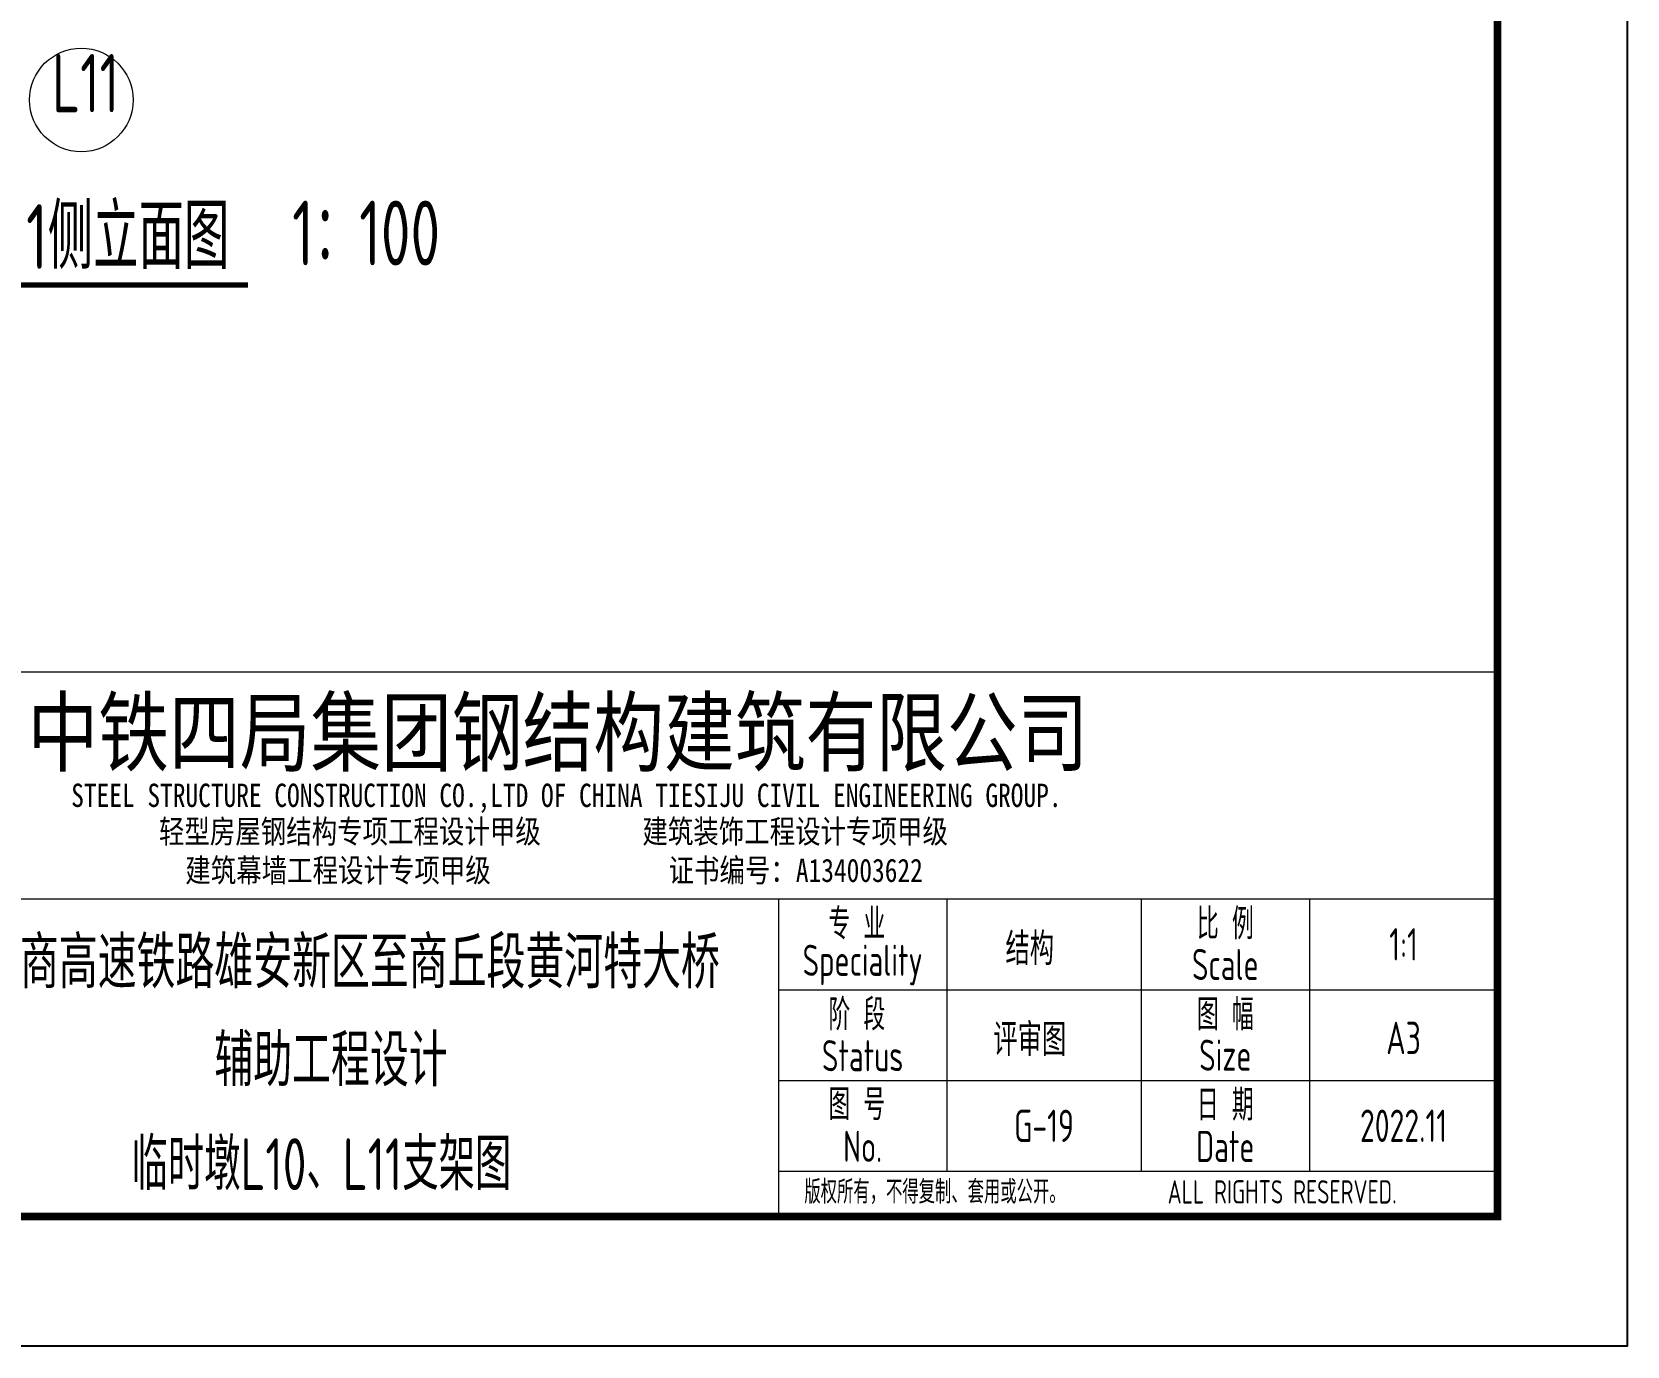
# Model space of a CAD drawing. Extents: x -2876908 to 633791, y -1383861 to 872234.
# Drawn here: x -168088 to -106553, y -1081386 to -1030684 of the extents above; entities that cross this region are included whole.
import ezdxf
from ezdxf.enums import TextEntityAlignment as Align

# ---------------------------------------------------------------- set-up
doc = ezdxf.new("R2010")
doc.units = 0
doc.header["$LTSCALE"] = 5
doc.header["$MEASUREMENT"] = 0
doc.layers.get('0').update_dxf_attribs({"linetype": 'CONTINUOUS', "lineweight": 25})
for name, color, linetype, lineweight in [('1粗实线', 1, 'CONTINUOUS', 30), ('5标注', 3, 'CONTINUOUS', 15), ('6文本', 7, 'CONTINUOUS', 15), ('DIM', 3, 'CONTINUOUS', 0), ('HFZT', 5, 'CONTINUOUS', 15)]:
    doc.layers.add(name, color=color, linetype=linetype, lineweight=lineweight)
doc.layers.add('M_Dim', color=3, linetype='CONTINUOUS')
doc.layers.add('XI', color=7, linetype='CONTINUOUS')
doc.styles.add('TSSD_Dimension', font='tssdeng.shx', dxfattribs={"width": 0.7, "bigfont": 'hztxt.shx'})
doc.styles.add('TSSD_NORM', font='tssdeng.shx', dxfattribs={"width": 0.7, "bigfont": 'hztxt.shx'})
doc.styles.add('图框-仿宋', font='tssdeng.shx', dxfattribs={"bigfont": 'hztxt.shx'})
doc.styles.add('图框-黑体', font='simhei.ttf', dxfattribs={"width": 0.9})
doc.styles.add('桥梁', font='tssdeng.shx', dxfattribs={"width": 0.75, "bigfont": 'hztxt.shx'})

# ---------------------------------------------------------------- blocks, each defined once
blk = doc.blocks.new('施工设计图框')
at = {"color": 7, "linetype": 'Continuous'}
blk.add_lwpolyline([(-395.5, -13.5), (-395.5, 283.5), (24.5, 283.5), (24.5, -13.5), (-395.5, -13.5)], dxfattribs=at)
at = {"layer": '1粗实线', "color": 7, "linetype": 'Continuous', "const_width": 0.6}
blk.add_lwpolyline([(-370.5, -3.5), (-370.5, 273.5), (14.5, 273.5), (14.5, -3.5), (-370.5, -3.5)], dxfattribs=at)
at = {"layer": 'HFZT'}
for p, q in [((14.5, 38.5), (-147.5, 38.5)), ((14.5, -3.5), (14.5, 38.5)), ((-147.5, 21), (14.5, 21)), ((-40.98, 21), (-40.98, -3.5)), ((-40.81, 21), (14.5, 21)), ((-27.98, 21), (-27.98, 0)), ((-13, 21), (-13, 0)), ((0, 21), (0, 0)), ((-40.98, 14), (14.5, 14)), ((-40.98, 7), (14.5, 7)), ((-40.98, 0), (14.5, 0)), ((-147.5, -3.5), (14.5, -3.5))]:
    blk.add_line(p, q, dxfattribs=at)
at = {"layer": 'HFZT', "style": '图框-仿宋', "width": 0.7}
for s, p in [('专 业', (-34.93, 19.2)), ('比 例', (-6.5, 19.2)), ('Speciality', (-34.48, 15.91)), ('Scale', (-6.5, 15.95)), ('阶 段', (-34.93, 12.2)), ('图 幅', (-6.5, 12.2)), ('Status', (-34.48, 8.91)), ('Size', (-6.5, 8.95)), ('图 号', (-34.93, 5.2)), ('日 期', (-6.5, 5.2)), ('No.', (-34.48, 1.91)), ('Date', (-6.5, 1.91))]:
    blk.add_text(s, height=2.4, dxfattribs=at).set_placement(p, align=Align.MIDDLE)
at = {"layer": 'HFZT', "color": 2, "style": '桥梁', "width": 0.75}
for s, p in [('京雄商高速铁路雄安新区至商丘段黄河特大桥', (-75.5, 14.1)), ('辅助工程设计', (-75.5, 6.55))]:
    blk.add_text(s, height=4, dxfattribs=at).set_placement(p, align=Align.CENTER)
at = {"layer": 'HFZT', "color": 2}
for s, style, width, p in [('结构', '桥梁', 0.75, (-21.59, 17.28)), ('评审图', '桥梁', 0.75, (-21.59, 10.28)), ('A3', '图框-仿宋', 0.7, (7.25, 10.28))]:
    blk.add_text(s, height=2.5, dxfattribs=dict(at, style=style, width=width)).set_placement(p, align=Align.MIDDLE)
at = {"layer": 'HFZT', "style": '图框-仿宋', "width": 0.7}
for s, p in [('版权所有，不得复制、套用或公开。', (-38.98, -2.5)), ('ALL RIGHTS RESERVED.', (-10.95, -2.5))]:
    blk.add_text(s, height=1.8, dxfattribs=at).set_placement(p)
at = {"layer": 'HFZT', "color": 2, "style": 'TSSD_NORM', "width": 0.7}
for tag, height, p in [('比例尺', 2.5, (7.25, 17.5)), ('图号', 2.5, (-20.49, 3.5)), ('日期', 2.5, (7.25, 3.5)), ('图名', 4, (-76.24, 0.75))]:
    blk.add_attdef(tag, text='', height=height, dxfattribs=at).set_placement(p, align=Align.MIDDLE)
at = {"layer": 'XI', "color": 5, "style": '图框-黑体', "width": 0.8}
for s, height, p in [('中铁四局集团钢结构建筑有限公司', 5, (-57.99, 31.37)), ('STEEL STRUCTURE CONSTRUCTION CO.,LTD OF CHINA TIESIJU CIVIL ENGINEERING GROUP.', 1.8, (-57.34, 28.1)), ('轻型房屋钢结构专项工程设计甲级        建筑装饰工程设计专项甲级 ', 1.8, (-57.85, 25.31)), ('建筑幕墙工程设计专项甲级              证书编号：A134003622', 1.8, (-58.29, 22.31))]:
    blk.add_text(s, height=height, dxfattribs=at).set_placement(p, align=Align.CENTER)

msp = doc.modelspace()

# ---------------------------------------------------------------- linework, layer by layer
at = {"layer": '5标注'}
msp.add_circle((-166181.736, -1033311.151), 2000, dxfattribs=at)
at = {"layer": 'M_Dim'}
msp.add_lwpolyline([(-181167.345, -1040446.45, 200, 200, 0), (-159750.207, -1040446.45, 200, 200, 0)], format="xyseb", dxfattribs=at)

# ---------------------------------------------------------------- block references
at = {"xscale": 500, "yscale": 500, "zscale": 500}
msp.add_blockref('施工设计图框', (-118800.389, -1074635.792), dxfattribs=at).add_auto_attribs({'日期': '2022.11', '比例尺': '1:1', '图号': 'G-19', '图名': '临时墩L10、L11支架图'})

# ---------------------------------------------------------------- texts
at = {"layer": '6文本', "style": 'TSSD_NORM', "width": 0.7}
for s, p in [('临时墩L10、L11侧立面图 ', (-169970.473, -1038443.245)), ('1：100', (-155194.336, -1038443.245))]:
    msp.add_text(s, height=2500, dxfattribs=at).set_placement(p, align=Align.MIDDLE)
at = {"layer": 'DIM', "color": 7, "style": 'TSSD_Dimension', "width": 0.7}
msp.add_text('L11', height=2250, dxfattribs=at).set_placement((-164722.058, -1034462.91), align=Align.BOTTOM_RIGHT)

doc.saveas('drawing.dxf')
